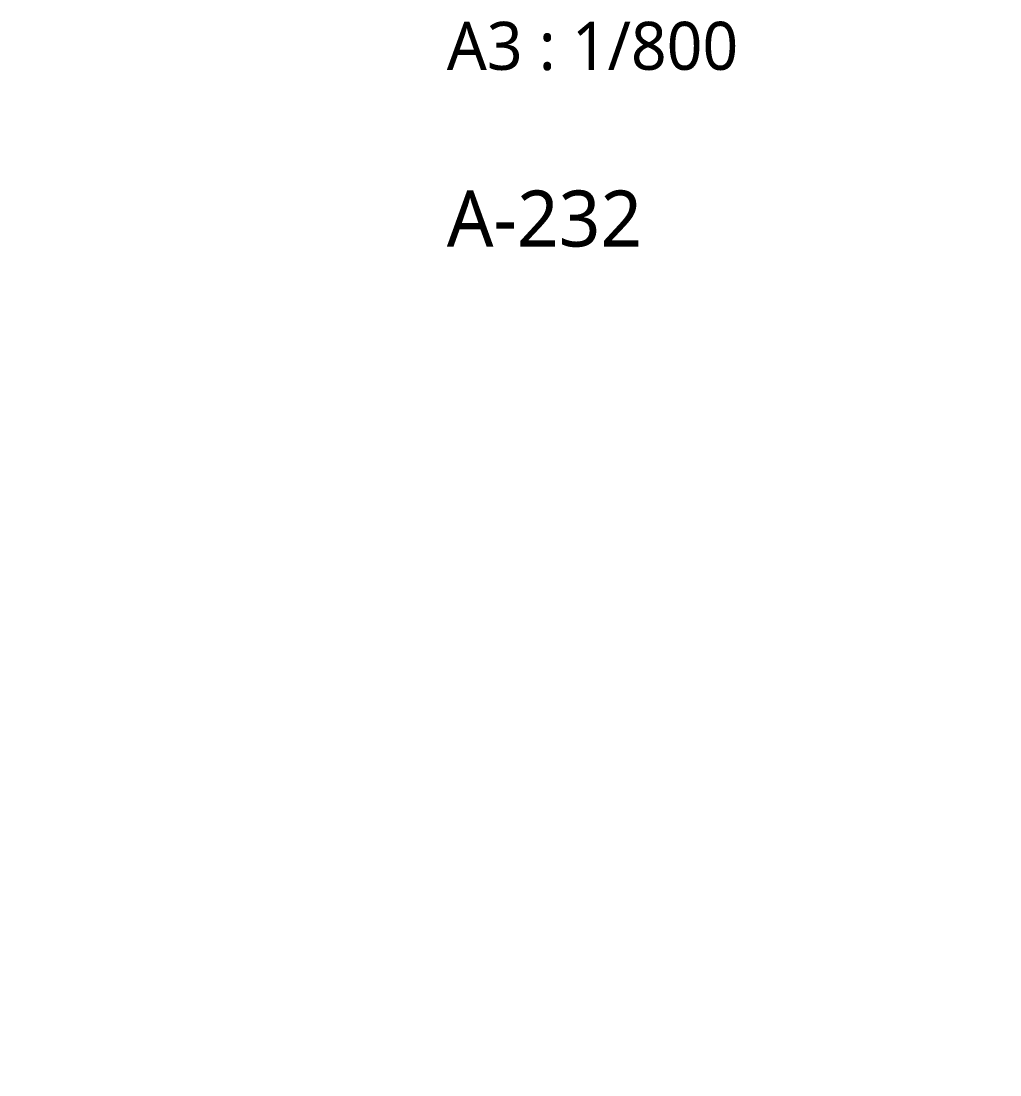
# Model space of a CAD drawing. Header units: millimetres. Extents: x -408440 to 245560, y -226171 to -13195.
# Drawn here: x 221097 to 245560, y -223737 to -197408 of the extents above; entities that cross this region are included whole.
import ezdxf
from ezdxf.xclip import XClip

# ---------------------------------------------------------------- set-up
doc = ezdxf.new("R2010")
doc.units = ezdxf.units.MM
doc.header["$LTSCALE"] = 5
doc.header["$MEASUREMENT"] = 0
doc.linetypes.add('CEN', pattern=[62, 60, -1, 0, -1])
doc.linetypes.add('HID', pattern=[2, 1.1, -0.9])
doc.layers.get('0').update_dxf_attribs({"linetype": 'CONTINUOUS'})
for name, color, linetype, lineweight in [('A-BORD-TEXT', 3, 'CONTINUOUS', 25), ('A-CONC-LIN1', 2, 'CONTINUOUS', 40), ('A-CONC-LIN2', 7, 'CONTINUOUS', 25), ('A-ELEV-LIN2', 7, 'CONTINUOUS', 25), ('A-XXXX-DRBD', 9, 'CONTINUOUS', 20), ('A-XXXX-FIN2', 6, 'CONTINUOUS', 20), ('A-XXXX-INSL1', 15, 'CONTINUOUS', 18), ('A-XXXX-INSL2', 8, 'CONTINUOUS', 18), ('A-XXXX-WAT1', 9, 'HID', 20)]:
    doc.layers.add(name, color=color, linetype=linetype, lineweight=lineweight)
doc.layers.add('A-CONC-SOLD', color=253, linetype='CEN')
doc.styles.add('맑은고딕', font='malgun.ttf')

# ---------------------------------------------------------------- blocks, each defined once
blk = doc.blocks.new('지하2층')
at = {"layer": 'A-CONC-SOLD'}
h = blk.add_hatch(color=256, dxfattribs=at)
h.dxf.hatch_style = 1
h.paths.add_polyline_path([(4801324, -401919), (4801494, -401919), (4801479, -401928), (4801479, -402319), (4759169, -402319), (4759169, -401928), (4759154, -401919), (4759324, -401919), (4759324, -401129), (4759124, -401129), (4759124, -401619), (4682414, -401619), (4682414, -401119), (4682234, -401119), (4682234, -401619), (4681974, -401619), (4681974, -392419), (4681274, -392419), (4681274, -401919), (4758324, -401919), (4758324, -402619), (4802324, -402619), (4802324, -401919), (4879374, -401919), (4879374, -392419), (4878674, -392419), (4878674, -401619), (4878414, -401619), (4878414, -401119), (4878234, -401119), (4878234, -401619), (4801524, -401619), (4801524, -401129), (4801324, -401129)])
at = {"layer": 'A-CONC-LIN1'}
for points in [[(4801324, -401919), (4801494, -401919), (4801479, -401928), (4801479, -402319), (4759169, -402319), (4759169, -401928), (4759154, -401919), (4759324, -401919), (4759324, -401129), (4759124, -401129), (4759124, -401619), (4682414, -401619), (4682414, -401119), (4682234, -401119), (4682234, -401619), (4681974, -401619), (4681974, -392419), (4681274, -392419), (4681274, -401919), (4758324, -401919), (4758324, -402619), (4802324, -402619), (4802324, -401919), (4879374, -401919)], [(4878234, -401619), (4801524, -401619), (4801524, -401129), (4801324, -401129), (4801324, -401919)]]:
    blk.add_lwpolyline(points, dxfattribs=at)
at = {"layer": 'A-CONC-LIN2'}
blk.add_lwpolyline([(4878664, -392419), (4878664, -401594), (4878649, -401609), (4878439, -401609), (4878424, -401594), (4878424, -401109), (4878224, -401109), (4878224, -401594), (4878209, -401609), (4801549, -401609), (4801534, -401594), (4801534, -401119), (4801324, -401119), (4801324, -401129)], dxfattribs=at)
at = {"layer": 'A-ELEV-LIN2'}
blk.add_line((4835424, -392419), (4844224, -392419), dxfattribs=at)
at = {"layer": 'A-XXXX-DRBD'}
blk.add_lwpolyline([(4849809, -401609), (4849755, -401609), (4849731, -401484), (4849649, -401484), (4849625, -401609), (4849571, -401609), (4849547, -401484), (4849464, -401484), (4849441, -401609), (4849386, -401609), (4849363, -401484), (4849280, -401484), (4849257, -401609), (4849202, -401609), (4849179, -401484), (4849096, -401484), (4849073, -401609), (4849018, -401609), (4848995, -401484), (4848912, -401484), (4848889, -401609), (4848834, -401609), (4848811, -401484), (4848728, -401484), (4848705, -401609), (4848650, -401609), (4848627, -401484), (4848544, -401484), (4848521, -401609), (4848466, -401609), (4848443, -401484), (4848360, -401484), (4848337, -401609), (4848282, -401609), (4848259, -401484), (4848176, -401484), (4848152, -401609), (4848098, -401609), (4848075, -401484), (4847992, -401484), (4847968, -401609), (4847914, -401609), (4847890, -401484), (4847808, -401484), (4847784, -401609), (4847730, -401609), (4847706, -401484), (4847624, -401484), (4847600, -401609), (4847546, -401609), (4847522, -401484), (4847439, -401484), (4847416, -401609), (4847361, -401609), (4847338, -401484), (4847255, -401484), (4847232, -401609), (4847177, -401609), (4847154, -401484), (4847071, -401484), (4847048, -401609), (4846993, -401609), (4846970, -401484), (4846887, -401484), (4846864, -401609), (4846809, -401609), (4846786, -401484), (4846703, -401484), (4846680, -401609), (4846625, -401609), (4846602, -401484), (4846519, -401484), (4846496, -401609), (4846441, -401609), (4846418, -401484), (4846335, -401484), (4846312, -401609), (4846257, -401609), (4846234, -401484), (4846151, -401484), (4846128, -401609), (4846073, -401609), (4846050, -401484), (4845967, -401484), (4845943, -401609), (4845889, -401609), (4845865, -401484), (4845783, -401484), (4845759, -401609), (4845705, -401609), (4845681, -401484), (4845599, -401484), (4845575, -401609), (4845521, -401609), (4845497, -401484), (4845414, -401484), (4845391, -401609), (4845337, -401609), (4845313, -401484), (4845230, -401484), (4845207, -401609), (4845152, -401609), (4845129, -401484), (4845046, -401484), (4845023, -401609), (4844968, -401609), (4844945, -401484), (4844862, -401484), (4844839, -401609), (4844784, -401609), (4844761, -401484), (4844678, -401484), (4844655, -401609), (4844600, -401609), (4844577, -401484), (4844494, -401484), (4844471, -401609), (4844416, -401609), (4844393, -401484), (4844310, -401484), (4844287, -401609), (4844232, -401609), (4844209, -401484), (4844126, -401484), (4844103, -401609), (4844048, -401609), (4844025, -401484), (4843942, -401484), (4843918, -401609), (4843864, -401609), (4843840, -401484), (4843758, -401484), (4843734, -401609), (4843680, -401609), (4843656, -401484), (4843574, -401484), (4843550, -401609), (4843496, -401609), (4843472, -401484), (4843389, -401484), (4843366, -401609), (4843312, -401609), (4843288, -401484), (4843205, -401484), (4843182, -401609), (4843127, -401609), (4843104, -401484), (4843021, -401484), (4842998, -401609), (4842943, -401609), (4842920, -401484), (4842837, -401484), (4842814, -401609), (4842759, -401609), (4842736, -401484), (4842653, -401484), (4842630, -401609), (4842575, -401609), (4842552, -401484), (4842469, -401484), (4842446, -401609), (4842391, -401609), (4842368, -401484), (4842285, -401484), (4842262, -401609), (4842207, -401609), (4842184, -401484), (4842101, -401484), (4842078, -401609), (4842023, -401609), (4842000, -401484), (4841917, -401484), (4841893, -401609), (4841839, -401609), (4841816, -401484), (4841733, -401484), (4841709, -401609), (4841655, -401609), (4841631, -401484), (4841549, -401484), (4841525, -401609), (4841471, -401609), (4841447, -401484), (4841365, -401484), (4841341, -401609), (4841287, -401609), (4841263, -401484), (4841180, -401484), (4841157, -401609), (4841102, -401609), (4841079, -401484), (4840996, -401484), (4840973, -401609), (4840918, -401609), (4840895, -401484), (4840812, -401484), (4840789, -401609), (4840734, -401609), (4840711, -401484), (4840628, -401484), (4840605, -401609), (4840550, -401609), (4840527, -401484), (4840444, -401484), (4840421, -401609), (4840366, -401609), (4840343, -401484), (4840260, -401484), (4840237, -401609), (4840182, -401609), (4840159, -401484), (4840076, -401484), (4840053, -401609), (4839998, -401609), (4839975, -401484)], dxfattribs=at)
at = {"layer": 'A-XXXX-FIN2'}
blk.add_lwpolyline([(4801424, -401119), (4878024, -401119)], dxfattribs=at)
at = {"layer": 'A-XXXX-INSL1'}
blk.add_lwpolyline([(4878024, -401269), (4878024, -392619), (4877824, -392619), (4877824, -392169), (4834824, -392169), (4834824, -392619), (4833824, -392619), (4833824, -392169), (4823674, -392169), (4823674, -396719), (4826374, -396719), (4826374, -398118)], dxfattribs=at)
at = {"layer": 'A-XXXX-INSL2'}
for points in [[(4878224, -401269), (4801534, -401269)], [(4839964, -401269), (4839980, -401275), (4839991, -401290), (4839991, -401306), (4839967, -401381)], [(4839967, -401398), (4839977, -401413), (4839994, -401419), (4840010, -401413), (4840021, -401398), (4840021, -401381), (4839997, -401306), (4839997, -401290), (4840007, -401275), (4840024, -401269), (4840040, -401275), (4840051, -401290), (4840051, -401306), (4840027, -401381), (4840027, -401398), (4840037, -401413), (4840054, -401419), (4840070, -401413), (4840081, -401398), (4840081, -401381), (4840057, -401306), (4840057, -401290), (4840067, -401275), (4840084, -401269), (4840100, -401275), (4840111, -401290), (4840111, -401306), (4840087, -401381), (4840087, -401398), (4840097, -401413), (4840114, -401419), (4840130, -401413), (4840141, -401398), (4840141, -401381), (4840117, -401306), (4840117, -401290), (4840127, -401275), (4840144, -401269), (4840160, -401275), (4840171, -401290), (4840171, -401306), (4840147, -401381), (4840147, -401398), (4840157, -401413), (4840174, -401419), (4840190, -401413), (4840201, -401398), (4840201, -401381), (4840177, -401306), (4840177, -401290), (4840187, -401275), (4840204, -401269), (4840220, -401275), (4840231, -401290), (4840231, -401306), (4840207, -401381), (4840207, -401398), (4840217, -401413), (4840234, -401419), (4840250, -401413), (4840261, -401398), (4840261, -401381), (4840237, -401306), (4840237, -401290), (4840247, -401275), (4840264, -401269), (4840280, -401275), (4840291, -401290), (4840291, -401306), (4840267, -401381), (4840267, -401398), (4840277, -401413), (4840294, -401419), (4840310, -401413), (4840321, -401398), (4840321, -401381), (4840297, -401306), (4840297, -401290), (4840307, -401275), (4840324, -401269), (4840340, -401275), (4840351, -401290), (4840351, -401306), (4840327, -401381), (4840327, -401398), (4840337, -401413), (4840354, -401419), (4840370, -401413), (4840381, -401398), (4840381, -401381), (4840357, -401306), (4840357, -401290), (4840367, -401275), (4840384, -401269), (4840400, -401275), (4840411, -401290), (4840411, -401306), (4840387, -401381), (4840387, -401398), (4840397, -401413), (4840414, -401419), (4840430, -401413), (4840441, -401398), (4840441, -401381), (4840417, -401306), (4840417, -401290), (4840427, -401275), (4840444, -401269), (4840460, -401275), (4840471, -401290), (4840471, -401306), (4840447, -401381), (4840447, -401398), (4840457, -401413), (4840474, -401419), (4840490, -401413), (4840501, -401398), (4840501, -401381), (4840477, -401306), (4840477, -401290), (4840487, -401275), (4840504, -401269), (4840520, -401275), (4840531, -401290), (4840531, -401306), (4840507, -401381), (4840507, -401398), (4840517, -401413), (4840534, -401419), (4840550, -401413), (4840561, -401398), (4840561, -401381), (4840537, -401306), (4840537, -401290), (4840547, -401275), (4840564, -401269), (4840580, -401275), (4840591, -401290), (4840591, -401306), (4840567, -401381), (4840567, -401398), (4840577, -401413), (4840594, -401419), (4840610, -401413), (4840621, -401398), (4840621, -401381), (4840597, -401306), (4840597, -401290), (4840607, -401275), (4840624, -401269), (4840640, -401275), (4840651, -401290), (4840651, -401306), (4840627, -401381), (4840627, -401398), (4840637, -401413), (4840654, -401419), (4840670, -401413), (4840681, -401398), (4840681, -401381), (4840657, -401306), (4840657, -401290), (4840667, -401275), (4840684, -401269), (4840700, -401275), (4840711, -401290), (4840711, -401306), (4840687, -401381), (4840687, -401398), (4840697, -401413), (4840714, -401419), (4840730, -401413), (4840741, -401398), (4840741, -401381), (4840717, -401306), (4840717, -401290), (4840727, -401275), (4840744, -401269), (4840760, -401275), (4840771, -401290), (4840771, -401306), (4840747, -401381), (4840747, -401398), (4840757, -401413), (4840774, -401419), (4840790, -401413), (4840801, -401398), (4840801, -401381), (4840777, -401306), (4840777, -401290), (4840787, -401275), (4840804, -401269), (4840820, -401275), (4840831, -401290), (4840831, -401306), (4840807, -401381), (4840807, -401398), (4840817, -401413), (4840834, -401419), (4840850, -401413), (4840861, -401398), (4840861, -401381), (4840837, -401306), (4840837, -401290), (4840847, -401275), (4840864, -401269), (4840880, -401275), (4840891, -401290), (4840891, -401306), (4840867, -401381), (4840867, -401398), (4840877, -401413), (4840894, -401419), (4840910, -401413), (4840921, -401398), (4840921, -401381), (4840897, -401306), (4840897, -401290), (4840907, -401275), (4840924, -401269), (4840940, -401275), (4840951, -401290), (4840951, -401306), (4840927, -401381), (4840927, -401398), (4840937, -401413), (4840954, -401419), (4840970, -401413), (4840981, -401398), (4840981, -401381), (4840957, -401306), (4840957, -401290), (4840967, -401275), (4840984, -401269), (4841000, -401275), (4841011, -401290), (4841011, -401306), (4840987, -401381), (4840987, -401398), (4840997, -401413), (4841014, -401419), (4841030, -401413), (4841041, -401398), (4841041, -401381), (4841017, -401306), (4841017, -401290), (4841027, -401275), (4841044, -401269), (4841060, -401275), (4841071, -401290), (4841071, -401306), (4841047, -401381), (4841047, -401398), (4841057, -401413), (4841074, -401419), (4841090, -401413), (4841101, -401398), (4841101, -401381), (4841077, -401306), (4841077, -401290), (4841087, -401275), (4841104, -401269), (4841120, -401275), (4841131, -401290), (4841131, -401306), (4841107, -401381), (4841107, -401398), (4841117, -401413), (4841134, -401419), (4841150, -401413), (4841161, -401398), (4841161, -401381), (4841137, -401306), (4841137, -401290), (4841147, -401275), (4841164, -401269), (4841180, -401275), (4841191, -401290), (4841191, -401306), (4841167, -401381), (4841167, -401398), (4841177, -401413), (4841194, -401419), (4841210, -401413), (4841221, -401398), (4841221, -401381), (4841197, -401306), (4841197, -401290), (4841207, -401275), (4841224, -401269), (4841240, -401275), (4841251, -401290), (4841251, -401306), (4841227, -401381), (4841227, -401398), (4841237, -401413), (4841254, -401419), (4841270, -401413), (4841281, -401398), (4841281, -401381), (4841257, -401306), (4841257, -401290), (4841267, -401275), (4841284, -401269), (4841300, -401275), (4841311, -401290), (4841311, -401306), (4841287, -401381), (4841287, -401398), (4841297, -401413), (4841314, -401419), (4841330, -401413), (4841341, -401398), (4841341, -401381), (4841317, -401306), (4841317, -401290), (4841327, -401275), (4841344, -401269), (4841360, -401275), (4841371, -401290), (4841371, -401306), (4841347, -401381), (4841347, -401398), (4841357, -401413), (4841374, -401419), (4841390, -401413), (4841401, -401398), (4841401, -401381), (4841377, -401306), (4841377, -401290), (4841387, -401275), (4841404, -401269), (4841420, -401275), (4841431, -401290), (4841431, -401306), (4841407, -401381), (4841407, -401398), (4841417, -401413), (4841434, -401419), (4841450, -401413), (4841461, -401398), (4841461, -401381), (4841437, -401306), (4841437, -401290), (4841447, -401275), (4841464, -401269), (4841480, -401275), (4841491, -401290), (4841491, -401306), (4841467, -401381), (4841467, -401398), (4841477, -401413), (4841494, -401419), (4841510, -401413), (4841521, -401398), (4841521, -401381), (4841497, -401306), (4841497, -401290), (4841507, -401275), (4841524, -401269), (4841540, -401275), (4841551, -401290), (4841551, -401306), (4841527, -401381), (4841527, -401398), (4841537, -401413), (4841554, -401419), (4841570, -401413), (4841581, -401398), (4841581, -401381), (4841557, -401306), (4841557, -401290), (4841567, -401275), (4841584, -401269), (4841600, -401275), (4841611, -401290), (4841611, -401306), (4841587, -401381), (4841587, -401398), (4841597, -401413), (4841614, -401419), (4841630, -401413), (4841641, -401398), (4841641, -401381), (4841617, -401306), (4841617, -401290), (4841627, -401275), (4841644, -401269), (4841660, -401275), (4841671, -401290), (4841671, -401306), (4841647, -401381), (4841647, -401398), (4841657, -401413), (4841674, -401419), (4841690, -401413), (4841701, -401398), (4841701, -401381), (4841677, -401306), (4841677, -401290), (4841687, -401275), (4841704, -401269), (4841720, -401275), (4841731, -401290), (4841731, -401306), (4841707, -401381), (4841707, -401398), (4841717, -401413), (4841734, -401419), (4841750, -401413), (4841761, -401398), (4841761, -401381), (4841737, -401306), (4841737, -401290), (4841747, -401275), (4841764, -401269), (4841780, -401275), (4841791, -401290), (4841791, -401306), (4841767, -401381), (4841767, -401398), (4841777, -401413), (4841794, -401419), (4841810, -401413), (4841821, -401398), (4841821, -401381), (4841797, -401306), (4841797, -401290), (4841807, -401275), (4841824, -401269), (4841840, -401275), (4841851, -401290), (4841851, -401306), (4841827, -401381), (4841827, -401398), (4841837, -401413), (4841854, -401419), (4841870, -401413), (4841881, -401398), (4841881, -401381), (4841857, -401306), (4841857, -401290), (4841867, -401275), (4841884, -401269), (4841900, -401275), (4841911, -401290), (4841911, -401306), (4841887, -401381), (4841887, -401398), (4841897, -401413), (4841914, -401419), (4841930, -401413), (4841941, -401398), (4841941, -401381), (4841917, -401306), (4841917, -401290), (4841927, -401275), (4841944, -401269), (4841960, -401275), (4841971, -401290), (4841971, -401306), (4841947, -401381), (4841947, -401398), (4841957, -401413), (4841974, -401419), (4841990, -401413), (4842001, -401398), (4842001, -401381), (4841977, -401306), (4841977, -401290), (4841987, -401275), (4842004, -401269), (4842020, -401275), (4842031, -401290), (4842031, -401306), (4842007, -401381), (4842007, -401398), (4842017, -401413), (4842034, -401419), (4842050, -401413), (4842061, -401398), (4842061, -401381), (4842037, -401306), (4842037, -401290), (4842047, -401275), (4842064, -401269), (4842080, -401275), (4842091, -401290), (4842091, -401306), (4842067, -401381), (4842067, -401398), (4842077, -401413), (4842094, -401419), (4842110, -401413), (4842121, -401398), (4842121, -401381), (4842097, -401306), (4842097, -401290), (4842107, -401275), (4842124, -401269), (4842140, -401275), (4842151, -401290), (4842151, -401306), (4842127, -401381), (4842127, -401398), (4842137, -401413), (4842154, -401419), (4842170, -401413), (4842181, -401398), (4842181, -401381), (4842157, -401306), (4842157, -401290), (4842167, -401275), (4842184, -401269), (4842200, -401275), (4842211, -401290), (4842211, -401306), (4842187, -401381), (4842187, -401398), (4842197, -401413), (4842214, -401419), (4842230, -401413), (4842241, -401398), (4842241, -401381), (4842217, -401306), (4842217, -401290), (4842227, -401275), (4842244, -401269), (4842260, -401275), (4842271, -401290), (4842271, -401306), (4842247, -401381), (4842247, -401398), (4842257, -401413), (4842274, -401419), (4842290, -401413), (4842301, -401398), (4842301, -401381), (4842277, -401306), (4842277, -401290), (4842287, -401275), (4842304, -401269), (4842320, -401275), (4842331, -401290), (4842331, -401306), (4842307, -401381), (4842307, -401398), (4842317, -401413), (4842334, -401419), (4842350, -401413), (4842361, -401398), (4842361, -401381), (4842337, -401306), (4842337, -401290), (4842347, -401275), (4842364, -401269), (4842380, -401275), (4842391, -401290), (4842391, -401306), (4842367, -401381), (4842367, -401398), (4842377, -401413), (4842394, -401419), (4842410, -401413), (4842421, -401398), (4842421, -401381), (4842397, -401306), (4842397, -401290), (4842407, -401275), (4842424, -401269), (4842440, -401275), (4842451, -401290), (4842451, -401306), (4842427, -401381), (4842427, -401398), (4842437, -401413), (4842454, -401419), (4842470, -401413), (4842481, -401398), (4842481, -401381), (4842457, -401306), (4842457, -401290), (4842467, -401275), (4842484, -401269), (4842500, -401275), (4842511, -401290), (4842511, -401306), (4842487, -401381), (4842487, -401398), (4842497, -401413), (4842514, -401419), (4842530, -401413), (4842541, -401398), (4842541, -401381), (4842517, -401306), (4842517, -401290), (4842527, -401275), (4842544, -401269), (4842560, -401275), (4842571, -401290), (4842571, -401306), (4842547, -401381), (4842547, -401398), (4842557, -401413), (4842574, -401419), (4842590, -401413), (4842601, -401398), (4842601, -401381), (4842577, -401306), (4842577, -401290), (4842587, -401275), (4842604, -401269), (4842620, -401275), (4842631, -401290), (4842631, -401306), (4842607, -401381), (4842607, -401398), (4842617, -401413), (4842634, -401419), (4842650, -401413), (4842661, -401398), (4842661, -401381), (4842637, -401306), (4842637, -401290), (4842647, -401275), (4842664, -401269), (4842680, -401275), (4842691, -401290), (4842691, -401306), (4842667, -401381), (4842667, -401398), (4842677, -401413), (4842694, -401419), (4842710, -401413), (4842721, -401398), (4842721, -401381), (4842697, -401306), (4842697, -401290), (4842707, -401275), (4842724, -401269), (4842740, -401275), (4842751, -401290), (4842751, -401306), (4842727, -401381), (4842727, -401398), (4842737, -401413), (4842754, -401419), (4842770, -401413), (4842781, -401398), (4842781, -401381), (4842757, -401306), (4842757, -401290), (4842767, -401275), (4842784, -401269), (4842800, -401275), (4842811, -401290), (4842811, -401306), (4842787, -401381), (4842787, -401398), (4842797, -401413), (4842814, -401419), (4842830, -401413), (4842841, -401398), (4842841, -401381), (4842817, -401306), (4842817, -401290), (4842827, -401275), (4842844, -401269), (4842860, -401275), (4842871, -401290), (4842871, -401306), (4842847, -401381), (4842847, -401398), (4842857, -401413), (4842874, -401419), (4842890, -401413), (4842901, -401398), (4842901, -401381), (4842877, -401306), (4842877, -401290), (4842887, -401275), (4842904, -401269), (4842920, -401275), (4842931, -401290), (4842931, -401306), (4842907, -401381), (4842907, -401398), (4842917, -401413), (4842934, -401419), (4842950, -401413), (4842961, -401398), (4842961, -401381), (4842937, -401306), (4842937, -401290), (4842947, -401275), (4842964, -401269), (4842980, -401275), (4842991, -401290), (4842991, -401306), (4842967, -401381), (4842967, -401398), (4842977, -401413), (4842994, -401419), (4843010, -401413), (4843021, -401398), (4843021, -401381), (4842997, -401306), (4842997, -401290), (4843007, -401275), (4843024, -401269), (4843040, -401275), (4843051, -401290), (4843051, -401306), (4843027, -401381), (4843027, -401398), (4843037, -401413), (4843054, -401419), (4843070, -401413), (4843081, -401398), (4843081, -401381), (4843057, -401306), (4843057, -401290), (4843067, -401275), (4843084, -401269), (4843100, -401275), (4843111, -401290), (4843111, -401306), (4843087, -401381), (4843087, -401398), (4843097, -401413), (4843114, -401419), (4843130, -401413), (4843141, -401398), (4843141, -401381), (4843117, -401306), (4843117, -401290), (4843127, -401275), (4843144, -401269), (4843160, -401275), (4843171, -401290), (4843171, -401306), (4843147, -401381), (4843147, -401398), (4843157, -401413), (4843174, -401419), (4843190, -401413), (4843201, -401398), (4843201, -401381), (4843177, -401306), (4843177, -401290), (4843187, -401275), (4843204, -401269), (4843220, -401275), (4843231, -401290), (4843231, -401306), (4843207, -401381), (4843207, -401398), (4843217, -401413), (4843234, -401419), (4843250, -401413), (4843261, -401398), (4843261, -401381), (4843237, -401306), (4843237, -401290), (4843247, -401275), (4843264, -401269), (4843280, -401275), (4843291, -401290), (4843291, -401306), (4843267, -401381), (4843267, -401398), (4843277, -401413), (4843294, -401419), (4843310, -401413), (4843321, -401398), (4843321, -401381), (4843297, -401306), (4843297, -401290), (4843307, -401275), (4843324, -401269), (4843340, -401275), (4843351, -401290), (4843351, -401306), (4843327, -401381), (4843327, -401398), (4843337, -401413), (4843354, -401419), (4843370, -401413), (4843381, -401398), (4843381, -401381), (4843357, -401306), (4843357, -401290), (4843367, -401275), (4843384, -401269), (4843400, -401275), (4843411, -401290), (4843411, -401306), (4843387, -401381), (4843387, -401398), (4843397, -401413), (4843414, -401419), (4843430, -401413), (4843441, -401398), (4843441, -401381), (4843417, -401306), (4843417, -401290), (4843427, -401275), (4843444, -401269), (4843460, -401275), (4843471, -401290), (4843471, -401306), (4843447, -401381), (4843447, -401398), (4843457, -401413), (4843474, -401419), (4843490, -401413), (4843501, -401398), (4843501, -401381), (4843477, -401306), (4843477, -401290), (4843487, -401275), (4843504, -401269), (4843520, -401275), (4843531, -401290), (4843531, -401306), (4843507, -401381), (4843507, -401398), (4843517, -401413), (4843534, -401419), (4843550, -401413), (4843561, -401398), (4843561, -401381), (4843537, -401306), (4843537, -401290), (4843547, -401275), (4843564, -401269), (4843580, -401275), (4843591, -401290), (4843591, -401306), (4843567, -401381), (4843567, -401398), (4843577, -401413), (4843594, -401419), (4843610, -401413), (4843621, -401398), (4843621, -401381), (4843597, -401306), (4843597, -401290), (4843607, -401275), (4843624, -401269), (4843640, -401275), (4843651, -401290), (4843651, -401306), (4843627, -401381), (4843627, -401398), (4843637, -401413), (4843654, -401419), (4843670, -401413), (4843681, -401398), (4843681, -401381), (4843657, -401306), (4843657, -401290), (4843667, -401275), (4843684, -401269), (4843700, -401275), (4843711, -401290), (4843711, -401306), (4843687, -401381), (4843687, -401398), (4843697, -401413), (4843714, -401419), (4843730, -401413), (4843741, -401398), (4843741, -401381), (4843717, -401306), (4843717, -401290), (4843727, -401275), (4843744, -401269), (4843760, -401275), (4843771, -401290), (4843771, -401306), (4843747, -401381), (4843747, -401398), (4843757, -401413), (4843774, -401419), (4843790, -401413), (4843801, -401398), (4843801, -401381), (4843777, -401306), (4843777, -401290), (4843787, -401275), (4843804, -401269), (4843820, -401275), (4843831, -401290), (4843831, -401306), (4843807, -401381), (4843807, -401398), (4843817, -401413), (4843834, -401419), (4843850, -401413), (4843861, -401398), (4843861, -401381), (4843837, -401306), (4843837, -401290), (4843847, -401275), (4843864, -401269), (4843880, -401275), (4843891, -401290), (4843891, -401306), (4843867, -401381), (4843867, -401398), (4843877, -401413), (4843894, -401419), (4843910, -401413), (4843921, -401398), (4843921, -401381), (4843897, -401306), (4843897, -401290), (4843907, -401275), (4843924, -401269), (4843940, -401275), (4843951, -401290), (4843951, -401306), (4843927, -401381), (4843927, -401398), (4843937, -401413), (4843954, -401419), (4843970, -401413), (4843981, -401398), (4843981, -401381), (4843957, -401306), (4843957, -401290), (4843967, -401275), (4843984, -401269), (4844000, -401275), (4844011, -401290), (4844011, -401306), (4843987, -401381), (4843987, -401398), (4843997, -401413), (4844014, -401419), (4844030, -401413), (4844041, -401398), (4844041, -401381), (4844017, -401306), (4844017, -401290), (4844027, -401275), (4844044, -401269), (4844060, -401275), (4844071, -401290), (4844071, -401306), (4844047, -401381), (4844047, -401398), (4844057, -401413), (4844074, -401419), (4844090, -401413), (4844101, -401398), (4844101, -401381), (4844077, -401306), (4844077, -401290), (4844087, -401275), (4844104, -401269), (4844120, -401275), (4844131, -401290), (4844131, -401306), (4844107, -401381), (4844107, -401398), (4844117, -401413), (4844134, -401419), (4844150, -401413), (4844161, -401398), (4844161, -401381), (4844137, -401306), (4844137, -401290), (4844147, -401275), (4844164, -401269), (4844180, -401275), (4844191, -401290), (4844191, -401306), (4844167, -401381), (4844167, -401398), (4844177, -401413), (4844194, -401419), (4844210, -401413), (4844221, -401398), (4844221, -401381), (4844197, -401306), (4844197, -401290), (4844207, -401275), (4844224, -401269), (4844240, -401275), (4844251, -401290), (4844251, -401306), (4844227, -401381), (4844227, -401398), (4844237, -401413), (4844254, -401419), (4844270, -401413), (4844281, -401398), (4844281, -401381), (4844257, -401306), (4844257, -401290), (4844267, -401275), (4844284, -401269), (4844300, -401275), (4844311, -401290), (4844311, -401306), (4844287, -401381), (4844287, -401398), (4844297, -401413), (4844314, -401419), (4844330, -401413), (4844341, -401398), (4844341, -401381), (4844317, -401306), (4844317, -401290), (4844327, -401275), (4844344, -401269), (4844360, -401275), (4844371, -401290), (4844371, -401306), (4844347, -401381), (4844347, -401398), (4844357, -401413), (4844374, -401419), (4844390, -401413), (4844401, -401398), (4844401, -401381), (4844377, -401306), (4844377, -401290), (4844387, -401275), (4844404, -401269), (4844420, -401275), (4844431, -401290), (4844431, -401306), (4844407, -401381), (4844407, -401398), (4844417, -401413), (4844434, -401419), (4844450, -401413), (4844461, -401398), (4844461, -401381), (4844437, -401306), (4844437, -401290), (4844447, -401275), (4844464, -401269), (4844480, -401275), (4844491, -401290), (4844491, -401306), (4844467, -401381), (4844467, -401398), (4844477, -401413), (4844494, -401419), (4844510, -401413), (4844521, -401398), (4844521, -401381), (4844497, -401306), (4844497, -401290), (4844507, -401275), (4844524, -401269), (4844540, -401275), (4844551, -401290), (4844551, -401306), (4844527, -401381), (4844527, -401398), (4844537, -401413), (4844554, -401419), (4844570, -401413), (4844581, -401398), (4844581, -401381), (4844557, -401306), (4844557, -401290), (4844567, -401275), (4844584, -401269), (4844600, -401275), (4844611, -401290), (4844611, -401306), (4844587, -401381), (4844587, -401398), (4844597, -401413), (4844614, -401419), (4844630, -401413), (4844641, -401398), (4844641, -401381), (4844617, -401306), (4844617, -401290), (4844627, -401275), (4844644, -401269), (4844660, -401275), (4844671, -401290), (4844671, -401306), (4844647, -401381), (4844647, -401398), (4844657, -401413), (4844674, -401419), (4844690, -401413), (4844701, -401398), (4844701, -401381), (4844677, -401306), (4844677, -401290), (4844687, -401275), (4844704, -401269), (4844720, -401275), (4844731, -401290), (4844731, -401306), (4844707, -401381), (4844707, -401398), (4844717, -401413), (4844734, -401419), (4844750, -401413), (4844761, -401398), (4844761, -401381), (4844737, -401306), (4844737, -401290), (4844747, -401275), (4844764, -401269), (4844780, -401275), (4844791, -401290), (4844791, -401306), (4844767, -401381), (4844767, -401398), (4844777, -401413), (4844794, -401419), (4844810, -401413), (4844821, -401398), (4844821, -401381), (4844797, -401306), (4844797, -401290), (4844807, -401275), (4844824, -401269), (4844840, -401275), (4844851, -401290), (4844851, -401306), (4844827, -401381), (4844827, -401398), (4844837, -401413), (4844854, -401419), (4844870, -401413), (4844881, -401398), (4844881, -401381), (4844857, -401306), (4844857, -401290), (4844867, -401275), (4844884, -401269), (4844900, -401275), (4844911, -401290), (4844911, -401306), (4844887, -401381), (4844887, -401398), (4844897, -401413), (4844914, -401419), (4844930, -401413), (4844941, -401398), (4844941, -401381), (4844917, -401306), (4844917, -401290), (4844927, -401275), (4844944, -401269), (4844960, -401275), (4844971, -401290), (4844971, -401306), (4844947, -401381), (4844947, -401398), (4844957, -401413), (4844974, -401419), (4844990, -401413), (4845001, -401398), (4845001, -401381), (4844977, -401306), (4844977, -401290), (4844987, -401275), (4845004, -401269), (4845020, -401275), (4845031, -401290), (4845031, -401306), (4845007, -401381), (4845007, -401398), (4845017, -401413), (4845034, -401419), (4845050, -401413), (4845061, -401398), (4845061, -401381), (4845037, -401306), (4845037, -401290), (4845047, -401275), (4845064, -401269), (4845080, -401275), (4845091, -401290), (4845091, -401306), (4845067, -401381), (4845067, -401398), (4845077, -401413), (4845094, -401419), (4845110, -401413), (4845121, -401398), (4845121, -401381), (4845097, -401306), (4845097, -401290), (4845107, -401275), (4845124, -401269), (4845140, -401275), (4845151, -401290), (4845151, -401306), (4845127, -401381), (4845127, -401398), (4845137, -401413), (4845154, -401419), (4845170, -401413), (4845181, -401398), (4845181, -401381), (4845157, -401306), (4845157, -401290), (4845167, -401275), (4845184, -401269), (4845200, -401275), (4845211, -401290), (4845211, -401306), (4845187, -401381), (4845187, -401398), (4845197, -401413), (4845214, -401419), (4845230, -401413), (4845241, -401398), (4845241, -401381), (4845217, -401306), (4845217, -401290), (4845227, -401275), (4845244, -401269), (4845260, -401275), (4845271, -401290), (4845271, -401306), (4845247, -401381), (4845247, -401398), (4845257, -401413), (4845274, -401419), (4845290, -401413), (4845301, -401398), (4845301, -401381), (4845277, -401306), (4845277, -401290), (4845287, -401275), (4845304, -401269), (4845320, -401275), (4845331, -401290), (4845331, -401306), (4845307, -401381), (4845307, -401398), (4845317, -401413), (4845334, -401419), (4845350, -401413), (4845361, -401398), (4845361, -401381), (4845337, -401306), (4845337, -401290), (4845347, -401275), (4845364, -401269), (4845380, -401275), (4845391, -401290), (4845391, -401306), (4845367, -401381), (4845367, -401398), (4845377, -401413), (4845394, -401419), (4845410, -401413), (4845421, -401398), (4845421, -401381), (4845397, -401306), (4845397, -401290), (4845407, -401275), (4845424, -401269), (4845440, -401275), (4845451, -401290), (4845451, -401306), (4845427, -401381), (4845427, -401398), (4845437, -401413), (4845454, -401419), (4845470, -401413), (4845481, -401398), (4845481, -401381), (4845457, -401306), (4845457, -401290), (4845467, -401275), (4845484, -401269), (4845500, -401275), (4845511, -401290), (4845511, -401306), (4845487, -401381), (4845487, -401398), (4845497, -401413), (4845514, -401419), (4845530, -401413), (4845541, -401398), (4845541, -401381), (4845517, -401306), (4845517, -401290), (4845527, -401275), (4845544, -401269), (4845560, -401275), (4845571, -401290), (4845571, -401306), (4845547, -401381), (4845547, -401398), (4845557, -401413), (4845574, -401419), (4845590, -401413), (4845601, -401398), (4845601, -401381), (4845577, -401306), (4845577, -401290), (4845587, -401275), (4845604, -401269), (4845620, -401275), (4845631, -401290), (4845631, -401306), (4845607, -401381), (4845607, -401398), (4845617, -401413), (4845634, -401419), (4845650, -401413), (4845661, -401398), (4845661, -401381), (4845637, -401306), (4845637, -401290), (4845647, -401275), (4845664, -401269), (4845680, -401275), (4845691, -401290), (4845691, -401306), (4845667, -401381), (4845667, -401398), (4845677, -401413), (4845694, -401419), (4845710, -401413), (4845721, -401398), (4845721, -401381), (4845697, -401306), (4845697, -401290), (4845707, -401275), (4845724, -401269), (4845740, -401275), (4845751, -401290), (4845751, -401306), (4845727, -401381), (4845727, -401398), (4845737, -401413), (4845754, -401419), (4845770, -401413), (4845781, -401398), (4845781, -401381), (4845757, -401306), (4845757, -401290), (4845767, -401275), (4845784, -401269), (4845800, -401275), (4845811, -401290), (4845811, -401306), (4845787, -401381), (4845787, -401398), (4845797, -401413), (4845814, -401419), (4845830, -401413), (4845841, -401398), (4845841, -401381), (4845817, -401306), (4845817, -401290), (4845827, -401275), (4845844, -401269), (4845860, -401275), (4845871, -401290), (4845871, -401306), (4845847, -401381), (4845847, -401398), (4845857, -401413), (4845874, -401419), (4845890, -401413), (4845901, -401398), (4845901, -401381), (4845877, -401306), (4845877, -401290), (4845887, -401275), (4845904, -401269), (4845920, -401275), (4845931, -401290), (4845931, -401306), (4845907, -401381), (4845907, -401398), (4845917, -401413), (4845934, -401419), (4845950, -401413), (4845961, -401398), (4845961, -401381), (4845937, -401306), (4845937, -401290), (4845947, -401275), (4845964, -401269), (4845980, -401275), (4845991, -401290), (4845991, -401306), (4845967, -401381), (4845967, -401398), (4845977, -401413), (4845994, -401419), (4846010, -401413), (4846021, -401398), (4846021, -401381), (4845997, -401306), (4845997, -401290), (4846007, -401275), (4846024, -401269), (4846040, -401275), (4846051, -401290), (4846051, -401306), (4846027, -401381), (4846027, -401398), (4846037, -401413), (4846054, -401419), (4846070, -401413), (4846081, -401398), (4846081, -401381), (4846057, -401306), (4846057, -401290), (4846067, -401275), (4846084, -401269), (4846100, -401275), (4846111, -401290), (4846111, -401306), (4846087, -401381), (4846087, -401398), (4846097, -401413), (4846114, -401419), (4846130, -401413), (4846141, -401398), (4846141, -401381), (4846117, -401306), (4846117, -401290), (4846127, -401275), (4846144, -401269), (4846160, -401275), (4846171, -401290), (4846171, -401306), (4846147, -401381), (4846147, -401398), (4846157, -401413), (4846174, -401419), (4846190, -401413), (4846201, -401398), (4846201, -401381), (4846177, -401306), (4846177, -401290), (4846187, -401275), (4846204, -401269), (4846220, -401275), (4846231, -401290), (4846231, -401306), (4846207, -401381), (4846207, -401398), (4846217, -401413), (4846234, -401419), (4846250, -401413), (4846261, -401398), (4846261, -401381), (4846237, -401306), (4846237, -401290), (4846247, -401275), (4846264, -401269), (4846280, -401275), (4846291, -401290), (4846291, -401306), (4846267, -401381), (4846267, -401398), (4846277, -401413), (4846294, -401419), (4846310, -401413), (4846321, -401398), (4846321, -401381), (4846297, -401306), (4846297, -401290), (4846307, -401275), (4846324, -401269), (4846340, -401275), (4846351, -401290), (4846351, -401306), (4846327, -401381), (4846327, -401398), (4846337, -401413), (4846354, -401419), (4846370, -401413), (4846381, -401398), (4846381, -401381), (4846357, -401306), (4846357, -401290), (4846367, -401275), (4846384, -401269), (4846400, -401275), (4846411, -401290), (4846411, -401306), (4846387, -401381), (4846387, -401398), (4846397, -401413), (4846414, -401419), (4846430, -401413), (4846441, -401398), (4846441, -401381), (4846417, -401306), (4846417, -401290), (4846427, -401275), (4846444, -401269), (4846460, -401275), (4846471, -401290), (4846471, -401306), (4846447, -401381), (4846447, -401398), (4846457, -401413), (4846474, -401419), (4846490, -401413), (4846501, -401398), (4846501, -401381), (4846477, -401306), (4846477, -401290), (4846487, -401275), (4846504, -401269), (4846520, -401275), (4846531, -401290), (4846531, -401306), (4846507, -401381), (4846507, -401398), (4846517, -401413), (4846534, -401419), (4846550, -401413), (4846561, -401398), (4846561, -401381), (4846537, -401306), (4846537, -401290), (4846547, -401275), (4846564, -401269), (4846580, -401275), (4846591, -401290), (4846591, -401306), (4846567, -401381), (4846567, -401398), (4846577, -401413), (4846594, -401419), (4846610, -401413), (4846621, -401398), (4846621, -401381), (4846597, -401306), (4846597, -401290), (4846607, -401275), (4846624, -401269), (4846640, -401275), (4846651, -401290), (4846651, -401306), (4846627, -401381), (4846627, -401398), (4846637, -401413), (4846654, -401419), (4846670, -401413), (4846681, -401398), (4846681, -401381), (4846657, -401306), (4846657, -401290), (4846667, -401275), (4846684, -401269), (4846700, -401275), (4846711, -401290), (4846711, -401306), (4846687, -401381), (4846687, -401398), (4846697, -401413), (4846714, -401419), (4846730, -401413), (4846741, -401398), (4846741, -401381), (4846717, -401306), (4846717, -401290), (4846727, -401275), (4846744, -401269), (4846760, -401275), (4846771, -401290), (4846771, -401306), (4846747, -401381), (4846747, -401398), (4846757, -401413), (4846774, -401419), (4846790, -401413), (4846801, -401398), (4846801, -401381), (4846777, -401306), (4846777, -401290), (4846787, -401275), (4846804, -401269), (4846820, -401275), (4846831, -401290), (4846831, -401306), (4846807, -401381), (4846807, -401398), (4846817, -401413), (4846834, -401419), (4846850, -401413), (4846861, -401398), (4846861, -401381), (4846837, -401306), (4846837, -401290), (4846847, -401275), (4846864, -401269), (4846880, -401275), (4846891, -401290), (4846891, -401306), (4846867, -401381), (4846867, -401398), (4846877, -401413), (4846894, -401419), (4846910, -401413), (4846921, -401398), (4846921, -401381), (4846897, -401306), (4846897, -401290), (4846907, -401275), (4846924, -401269), (4846940, -401275), (4846951, -401290), (4846951, -401306), (4846927, -401381), (4846927, -401398), (4846937, -401413), (4846954, -401419), (4846970, -401413), (4846981, -401398), (4846981, -401381), (4846957, -401306), (4846957, -401290), (4846967, -401275), (4846984, -401269), (4847000, -401275), (4847011, -401290), (4847011, -401306), (4846987, -401381), (4846987, -401398), (4846997, -401413), (4847014, -401419), (4847030, -401413), (4847041, -401398), (4847041, -401381), (4847017, -401306), (4847017, -401290), (4847027, -401275), (4847044, -401269), (4847060, -401275), (4847071, -401290), (4847071, -401306), (4847047, -401381), (4847047, -401398), (4847057, -401413), (4847074, -401419), (4847090, -401413), (4847101, -401398), (4847101, -401381), (4847077, -401306), (4847077, -401290), (4847087, -401275), (4847104, -401269), (4847120, -401275), (4847131, -401290), (4847131, -401306), (4847107, -401381), (4847107, -401398), (4847117, -401413), (4847134, -401419), (4847150, -401413), (4847161, -401398), (4847161, -401381), (4847137, -401306), (4847137, -401290), (4847147, -401275), (4847164, -401269), (4847180, -401275), (4847191, -401290), (4847191, -401306), (4847167, -401381), (4847167, -401398), (4847177, -401413), (4847194, -401419), (4847210, -401413), (4847221, -401398), (4847221, -401381), (4847197, -401306), (4847197, -401290), (4847207, -401275), (4847224, -401269), (4847240, -401275), (4847251, -401290), (4847251, -401306), (4847227, -401381), (4847227, -401398), (4847237, -401413), (4847254, -401419), (4847270, -401413), (4847281, -401398), (4847281, -401381), (4847257, -401306), (4847257, -401290), (4847267, -401275), (4847284, -401269), (4847300, -401275), (4847311, -401290), (4847311, -401306), (4847287, -401381), (4847287, -401398), (4847297, -401413), (4847314, -401419), (4847330, -401413), (4847341, -401398), (4847341, -401381), (4847317, -401306), (4847317, -401290), (4847327, -401275), (4847344, -401269), (4847360, -401275), (4847371, -401290), (4847371, -401306), (4847347, -401381), (4847347, -401398), (4847357, -401413), (4847374, -401419), (4847390, -401413), (4847401, -401398), (4847401, -401381), (4847377, -401306), (4847377, -401290), (4847387, -401275), (4847404, -401269), (4847420, -401275), (4847431, -401290), (4847431, -401306), (4847407, -401381), (4847407, -401398), (4847417, -401413), (4847434, -401419), (4847450, -401413), (4847461, -401398), (4847461, -401381), (4847437, -401306), (4847437, -401290), (4847447, -401275), (4847464, -401269), (4847480, -401275), (4847491, -401290), (4847491, -401306), (4847467, -401381), (4847467, -401398), (4847477, -401413), (4847494, -401419), (4847510, -401413), (4847521, -401398), (4847521, -401381), (4847497, -401306), (4847497, -401290), (4847507, -401275), (4847524, -401269), (4847540, -401275), (4847551, -401290), (4847551, -401306), (4847527, -401381), (4847527, -401398), (4847537, -401413), (4847554, -401419), (4847570, -401413), (4847581, -401398), (4847581, -401381), (4847557, -401306), (4847557, -401290), (4847567, -401275), (4847584, -401269), (4847600, -401275), (4847611, -401290), (4847611, -401306), (4847587, -401381), (4847587, -401398), (4847597, -401413), (4847614, -401419), (4847630, -401413), (4847641, -401398), (4847641, -401381), (4847617, -401306), (4847617, -401290), (4847627, -401275), (4847644, -401269), (4847660, -401275), (4847671, -401290), (4847671, -401306), (4847647, -401381), (4847647, -401398), (4847657, -401413), (4847674, -401419), (4847690, -401413), (4847701, -401398), (4847701, -401381), (4847677, -401306), (4847677, -401290), (4847687, -401275), (4847704, -401269), (4847720, -401275), (4847731, -401290), (4847731, -401306), (4847707, -401381), (4847707, -401398), (4847717, -401413), (4847734, -401419), (4847750, -401413), (4847761, -401398), (4847761, -401381), (4847737, -401306), (4847737, -401290), (4847747, -401275), (4847764, -401269), (4847780, -401275), (4847791, -401290), (4847791, -401306), (4847767, -401381), (4847767, -401398), (4847777, -401413), (4847794, -401419), (4847810, -401413), (4847821, -401398), (4847821, -401381), (4847797, -401306), (4847797, -401290), (4847807, -401275), (4847824, -401269), (4847840, -401275), (4847851, -401290), (4847851, -401306), (4847827, -401381), (4847827, -401398), (4847837, -401413), (4847854, -401419), (4847870, -401413), (4847881, -401398), (4847881, -401381), (4847857, -401306), (4847857, -401290), (4847867, -401275), (4847884, -401269), (4847900, -401275), (4847911, -401290), (4847911, -401306), (4847887, -401381), (4847887, -401398), (4847897, -401413), (4847914, -401419), (4847930, -401413), (4847941, -401398), (4847941, -401381), (4847917, -401306), (4847917, -401290), (4847927, -401275), (4847944, -401269), (4847960, -401275), (4847971, -401290), (4847971, -401306), (4847947, -401381), (4847947, -401398), (4847957, -401413), (4847974, -401419), (4847990, -401413), (4848001, -401398), (4848001, -401381), (4847977, -401306), (4847977, -401290), (4847987, -401275), (4848004, -401269), (4848020, -401275), (4848031, -401290), (4848031, -401306), (4848007, -401381), (4848007, -401398), (4848017, -401413), (4848034, -401419), (4848050, -401413), (4848061, -401398), (4848061, -401381), (4848037, -401306), (4848037, -401290), (4848047, -401275), (4848064, -401269), (4848080, -401275), (4848091, -401290), (4848091, -401306), (4848067, -401381), (4848067, -401398), (4848077, -401413), (4848094, -401419), (4848110, -401413), (4848121, -401398), (4848121, -401381), (4848097, -401306), (4848097, -401290), (4848107, -401275), (4848124, -401269), (4848140, -401275), (4848151, -401290), (4848151, -401306), (4848127, -401381), (4848127, -401398), (4848137, -401413), (4848154, -401419), (4848170, -401413), (4848181, -401398), (4848181, -401381), (4848157, -401306), (4848157, -401290), (4848167, -401275), (4848184, -401269), (4848200, -401275), (4848211, -401290), (4848211, -401306), (4848187, -401381), (4848187, -401398), (4848197, -401413), (4848214, -401419), (4848230, -401413), (4848241, -401398), (4848241, -401381), (4848217, -401306), (4848217, -401290), (4848227, -401275), (4848244, -401269), (4848260, -401275), (4848271, -401290), (4848271, -401306), (4848247, -401381), (4848247, -401398), (4848257, -401413), (4848274, -401419), (4848290, -401413), (4848301, -401398), (4848301, -401381), (4848277, -401306), (4848277, -401290), (4848287, -401275), (4848304, -401269), (4848320, -401275), (4848331, -401290), (4848331, -401306), (4848307, -401381), (4848307, -401398), (4848317, -401413), (4848334, -401419), (4848350, -401413), (4848361, -401398), (4848361, -401381), (4848337, -401306), (4848337, -401290), (4848347, -401275), (4848364, -401269), (4848380, -401275), (4848391, -401290), (4848391, -401306), (4848367, -401381), (4848367, -401398), (4848377, -401413), (4848394, -401419), (4848410, -401413), (4848421, -401398), (4848421, -401381), (4848397, -401306), (4848397, -401290), (4848407, -401275), (4848424, -401269), (4848440, -401275), (4848451, -401290), (4848451, -401306), (4848427, -401381), (4848427, -401398), (4848437, -401413), (4848454, -401419), (4848470, -401413), (4848481, -401398), (4848481, -401381), (4848457, -401306), (4848457, -401290), (4848467, -401275), (4848484, -401269), (4848500, -401275), (4848511, -401290), (4848511, -401306), (4848487, -401381), (4848487, -401398), (4848497, -401413), (4848514, -401419), (4848530, -401413), (4848541, -401398), (4848541, -401381), (4848517, -401306), (4848517, -401290), (4848527, -401275), (4848544, -401269), (4848560, -401275), (4848571, -401290), (4848571, -401306), (4848547, -401381), (4848547, -401398), (4848557, -401413), (4848574, -401419), (4848590, -401413), (4848601, -401398), (4848601, -401381), (4848577, -401306), (4848577, -401290), (4848587, -401275), (4848604, -401269), (4848620, -401275), (4848631, -401290), (4848631, -401306), (4848607, -401381), (4848607, -401398), (4848617, -401413), (4848634, -401419), (4848650, -401413), (4848661, -401398), (4848661, -401381), (4848637, -401306), (4848637, -401290), (4848647, -401275), (4848664, -401269), (4848680, -401275), (4848691, -401290), (4848691, -401306), (4848667, -401381), (4848667, -401398), (4848677, -401413), (4848694, -401419), (4848710, -401413), (4848721, -401398), (4848721, -401381), (4848697, -401306), (4848697, -401290), (4848707, -401275), (4848724, -401269), (4848740, -401275), (4848751, -401290), (4848751, -401306), (4848727, -401381), (4848727, -401398), (4848737, -401413), (4848754, -401419), (4848770, -401413), (4848781, -401398), (4848781, -401381), (4848757, -401306), (4848757, -401290), (4848767, -401275), (4848784, -401269), (4848800, -401275), (4848811, -401290), (4848811, -401306), (4848787, -401381), (4848787, -401398), (4848797, -401413), (4848814, -401419), (4848830, -401413), (4848841, -401398), (4848841, -401381), (4848817, -401306), (4848817, -401290), (4848827, -401275), (4848844, -401269), (4848860, -401275), (4848871, -401290), (4848871, -401306), (4848847, -401381), (4848847, -401398), (4848857, -401413), (4848874, -401419), (4848890, -401413), (4848901, -401398), (4848901, -401381), (4848877, -401306), (4848877, -401290), (4848887, -401275), (4848904, -401269), (4848920, -401275), (4848931, -401290), (4848931, -401306), (4848907, -401381), (4848907, -401398), (4848917, -401413), (4848934, -401419), (4848950, -401413), (4848961, -401398), (4848961, -401381), (4848937, -401306), (4848937, -401290), (4848947, -401275), (4848964, -401269), (4848980, -401275), (4848991, -401290), (4848991, -401306), (4848967, -401381), (4848967, -401398), (4848977, -401413), (4848994, -401419), (4849010, -401413), (4849021, -401398), (4849021, -401381), (4848997, -401306), (4848997, -401290), (4849007, -401275), (4849024, -401269), (4849040, -401275), (4849051, -401290), (4849051, -401306), (4849027, -401381), (4849027, -401398), (4849037, -401413), (4849054, -401419), (4849070, -401413), (4849081, -401398), (4849081, -401381), (4849057, -401306), (4849057, -401290), (4849067, -401275), (4849084, -401269), (4849100, -401275), (4849111, -401290), (4849111, -401306), (4849087, -401381), (4849087, -401398), (4849097, -401413), (4849114, -401419), (4849130, -401413), (4849141, -401398), (4849141, -401381), (4849117, -401306), (4849117, -401290), (4849127, -401275), (4849144, -401269), (4849160, -401275), (4849171, -401290), (4849171, -401306), (4849147, -401381), (4849147, -401398), (4849157, -401413), (4849174, -401419), (4849190, -401413), (4849201, -401398), (4849201, -401381), (4849177, -401306), (4849177, -401290), (4849187, -401275), (4849204, -401269), (4849220, -401275), (4849231, -401290), (4849231, -401306), (4849207, -401381), (4849207, -401398), (4849217, -401413), (4849234, -401419), (4849250, -401413), (4849261, -401398), (4849261, -401381), (4849237, -401306), (4849237, -401290), (4849247, -401275), (4849264, -401269), (4849280, -401275), (4849291, -401290), (4849291, -401306), (4849267, -401381), (4849267, -401398), (4849277, -401413), (4849294, -401419), (4849310, -401413), (4849321, -401398), (4849321, -401381), (4849297, -401306), (4849297, -401290), (4849307, -401275), (4849324, -401269), (4849340, -401275), (4849351, -401290), (4849351, -401306), (4849327, -401381), (4849327, -401398), (4849337, -401413), (4849354, -401419), (4849370, -401413), (4849381, -401398), (4849381, -401381), (4849357, -401306), (4849357, -401290), (4849367, -401275), (4849384, -401269), (4849400, -401275), (4849411, -401290), (4849411, -401306), (4849387, -401381), (4849387, -401398), (4849397, -401413), (4849414, -401419), (4849430, -401413), (4849441, -401398), (4849441, -401381), (4849417, -401306), (4849417, -401290), (4849427, -401275), (4849444, -401269), (4849460, -401275), (4849471, -401290), (4849471, -401306), (4849447, -401381), (4849447, -401398), (4849457, -401413), (4849474, -401419), (4849490, -401413), (4849501, -401398), (4849501, -401381), (4849477, -401306), (4849477, -401290), (4849487, -401275), (4849504, -401269), (4849520, -401275), (4849531, -401290), (4849531, -401306), (4849507, -401381), (4849507, -401398), (4849517, -401413), (4849534, -401419), (4849550, -401413), (4849561, -401398), (4849561, -401381), (4849537, -401306), (4849537, -401290), (4849547, -401275), (4849564, -401269), (4849580, -401275), (4849591, -401290), (4849591, -401306), (4849567, -401381), (4849567, -401398), (4849577, -401413), (4849594, -401419), (4849610, -401413), (4849621, -401398), (4849621, -401381), (4849597, -401306), (4849597, -401290), (4849607, -401275), (4849624, -401269), (4849640, -401275), (4849651, -401290), (4849651, -401306), (4849627, -401381), (4849627, -401398), (4849637, -401413), (4849654, -401419), (4849670, -401413), (4849681, -401398), (4849681, -401381), (4849657, -401306), (4849657, -401290), (4849667, -401275), (4849684, -401269), (4849700, -401275), (4849711, -401290), (4849711, -401306), (4849687, -401381), (4849687, -401398), (4849697, -401413), (4849714, -401419), (4849730, -401413), (4849741, -401398), (4849741, -401381), (4849717, -401306), (4849717, -401290), (4849727, -401275), (4849744, -401269), (4849760, -401275), (4849771, -401290)], [(4849771, -401306), (4849747, -401381), (4849747, -401398), (4849757, -401413), (4849774, -401419)], [(4878224, -401419), (4801534, -401419)]]:
    blk.add_lwpolyline(points, dxfattribs=at)
at = {"layer": 'A-XXXX-WAT1', "ltscale": 50}
blk.add_lwpolyline([(4878669, -392419), (4878669, -401596), (4878651, -401614), (4878437, -401614), (4878419, -401596), (4878419, -401114), (4878229, -401114), (4878229, -401596), (4878211, -401614), (4801547, -401614), (4801529, -401596), (4801529, -401124), (4801324, -401124)], dxfattribs=at)

msp = doc.modelspace()

# ---------------------------------------------------------------- block references
ref = msp.add_blockref('지하2층', (-11878841.9, 782809.4), dxfattribs=dict(xscale=2.5, yscale=2.5, zscale=2.5))
XClip(ref).set_block_clipping_path([(4808205.797060851, -403539.763741599), (4837560.757056457, -389539.1669572717)])

# ---------------------------------------------------------------- texts
at = {"layer": 'A-BORD-TEXT', "style": '맑은고딕'}
for s, height, p in [('A3 : 1/800', 1200, (231738.2, -198626.4)), ('A-232', 1400, (231738.2, -203041))]:
    msp.add_text(s, height=height, dxfattribs=at).set_placement(p)

doc.saveas('drawing.dxf')
